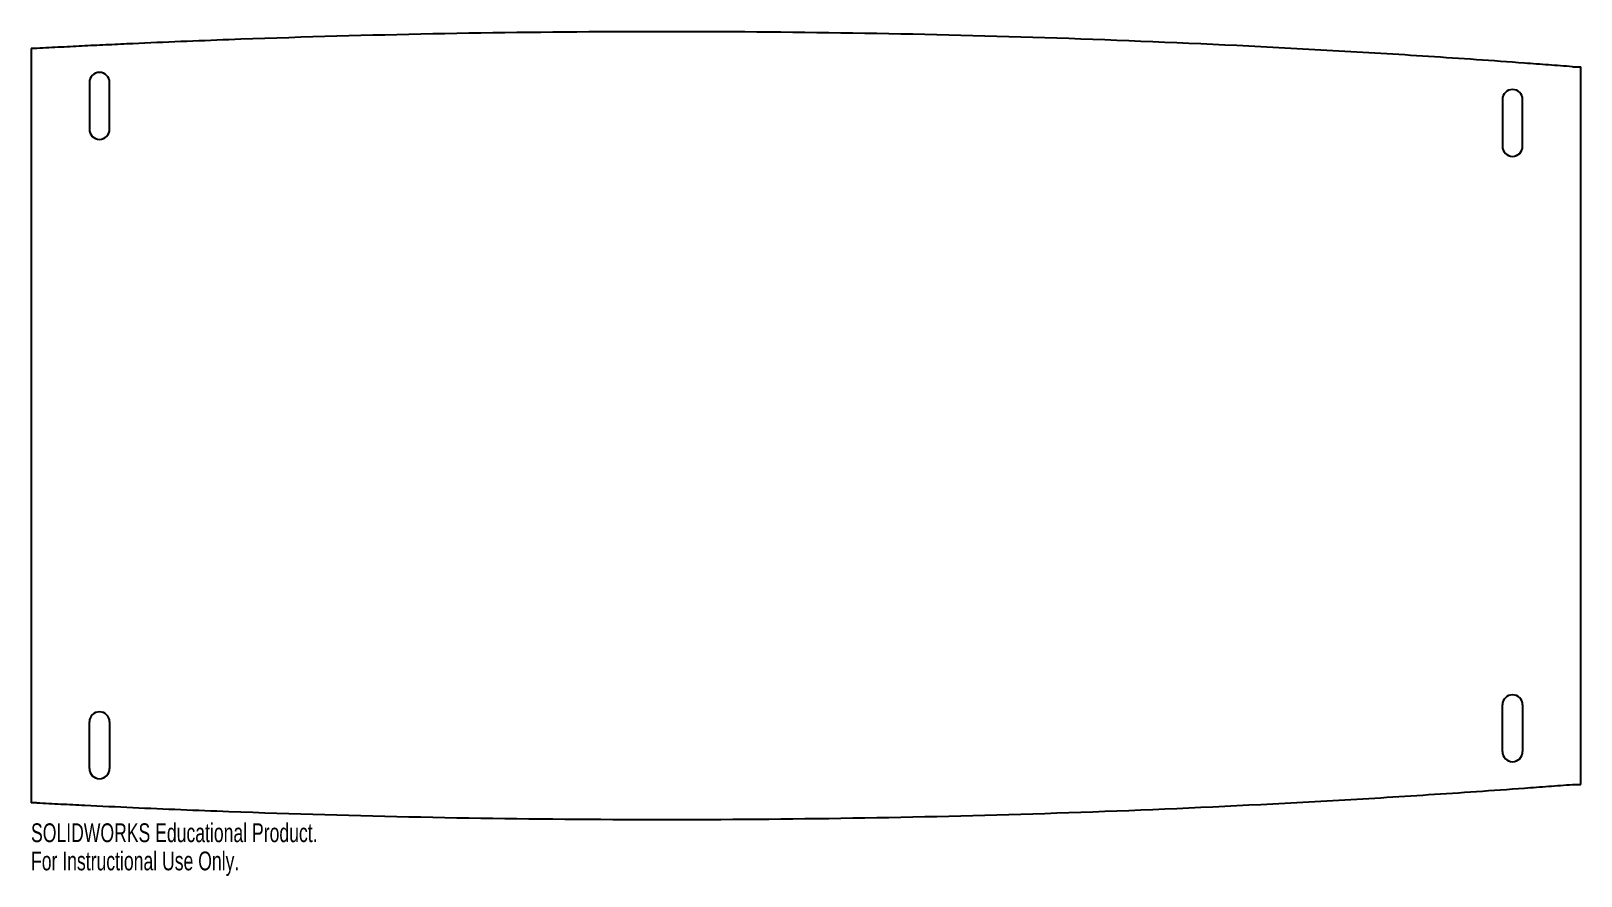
# Model space of a CAD drawing. Header units: millimetres. Extents: x 48 to 447, y 129 to 346.
import ezdxf

# ---------------------------------------------------------------- set-up
doc = ezdxf.new("R2010")
doc.units = ezdxf.units.MM
doc.styles.add('SLDTEXTSTYLE0', font='TXT', dxfattribs={"width": 0.7})

msp = doc.modelspace()

# ---------------------------------------------------------------- linework, layer by layer
at = {"color": 7, "linetype": 'Continuous', "lineweight": 25}
for p, q in [((49.77, 341.39), (48.26, 341.39)), ((48.26, 341.39), (48.26, 147.4)), ((444.64, 336.68), (446.85, 336.68)), ((446.85, 152.1), (446.85, 336.68)), ((63.26, 332.61), (63.26, 320.61)), ((68.46, 320.61), (68.46, 332.61)), ((426.65, 328.23), (426.65, 316.23)), ((431.85, 316.23), (431.85, 328.23)), ((426.65, 160.56), (426.65, 172.56)), ((431.85, 172.56), (431.85, 160.56)), ((63.26, 156.18), (63.26, 168.18)), ((68.46, 168.18), (68.46, 156.18)), ((444.66, 152.1), (446.85, 152.1)), ((49.79, 147.4), (48.26, 147.4))]:
    msp.add_line(p, q, dxfattribs=at)
for centre, start, end in [((65.86, 332.61), 0, 180), ((429.25, 328.23), 0, 180), ((65.86, 320.61), 180, 0), ((429.25, 316.23), 180, 0), ((429.25, 172.56), 0, 180), ((65.86, 168.18), 0, 180), ((429.25, 160.56), 180, 0), ((65.86, 156.18), 180, 0)]:
    msp.add_arc(centre, 2.6, start, end, dxfattribs=at)
for points, knots in [([(444.64, 336.68), (442.58, 336.84), (438.46, 337.16), (430.27, 337.76), (415.88, 338.78), (387.14, 340.65), (329.58, 343.69), (247.3, 346.02), (164.96, 345.65), (107.36, 343.99), (80.63, 342.89), (68.29, 342.32), (62.14, 342.03), (55.99, 341.71), (51.84, 341.5), (49.77, 341.39)], [0, 0, 0, 0, 0.015625, 0.03125, 0.0625, 0.125, 0.25, 0.5, 0.75, 0.875, 0.9375, 0.953125, 0.96875, 0.984375, 1, 1, 1, 1]), ([(49.79, 147.4), (51.85, 147.29), (55.98, 147.07), (64.18, 146.66), (78.59, 145.98), (107.36, 144.79), (164.97, 143.13), (247.29, 142.77), (329.6, 145.09), (387.13, 148.13), (415.9, 150.01), (430.25, 151.02), (438.45, 151.63), (442.59, 151.95), (444.66, 152.1)], [0, 0, 0, 0, 0.015625, 0.03125, 0.0625, 0.125, 0.25, 0.5, 0.75, 0.875, 0.9375, 0.96875, 0.984375, 1, 1, 1, 1])]:
    msp.add_open_spline(points, degree=3, knots=knots, dxfattribs=at)

# ---------------------------------------------------------------- texts
at = {"color": 7, "linetype": 'Continuous', "char_height": 4.8336, "attachment_point": 1, "style": 'SLDTEXTSTYLE0'}
for s, insert in [('SOLIDWORKS Educational Product.', (48.26, 142.1)), ('For Instructional Use Only.', (48.26, 134.85))]:
    msp.add_mtext(s, dxfattribs=dict(at, insert=insert))

doc.saveas('drawing.dxf')
